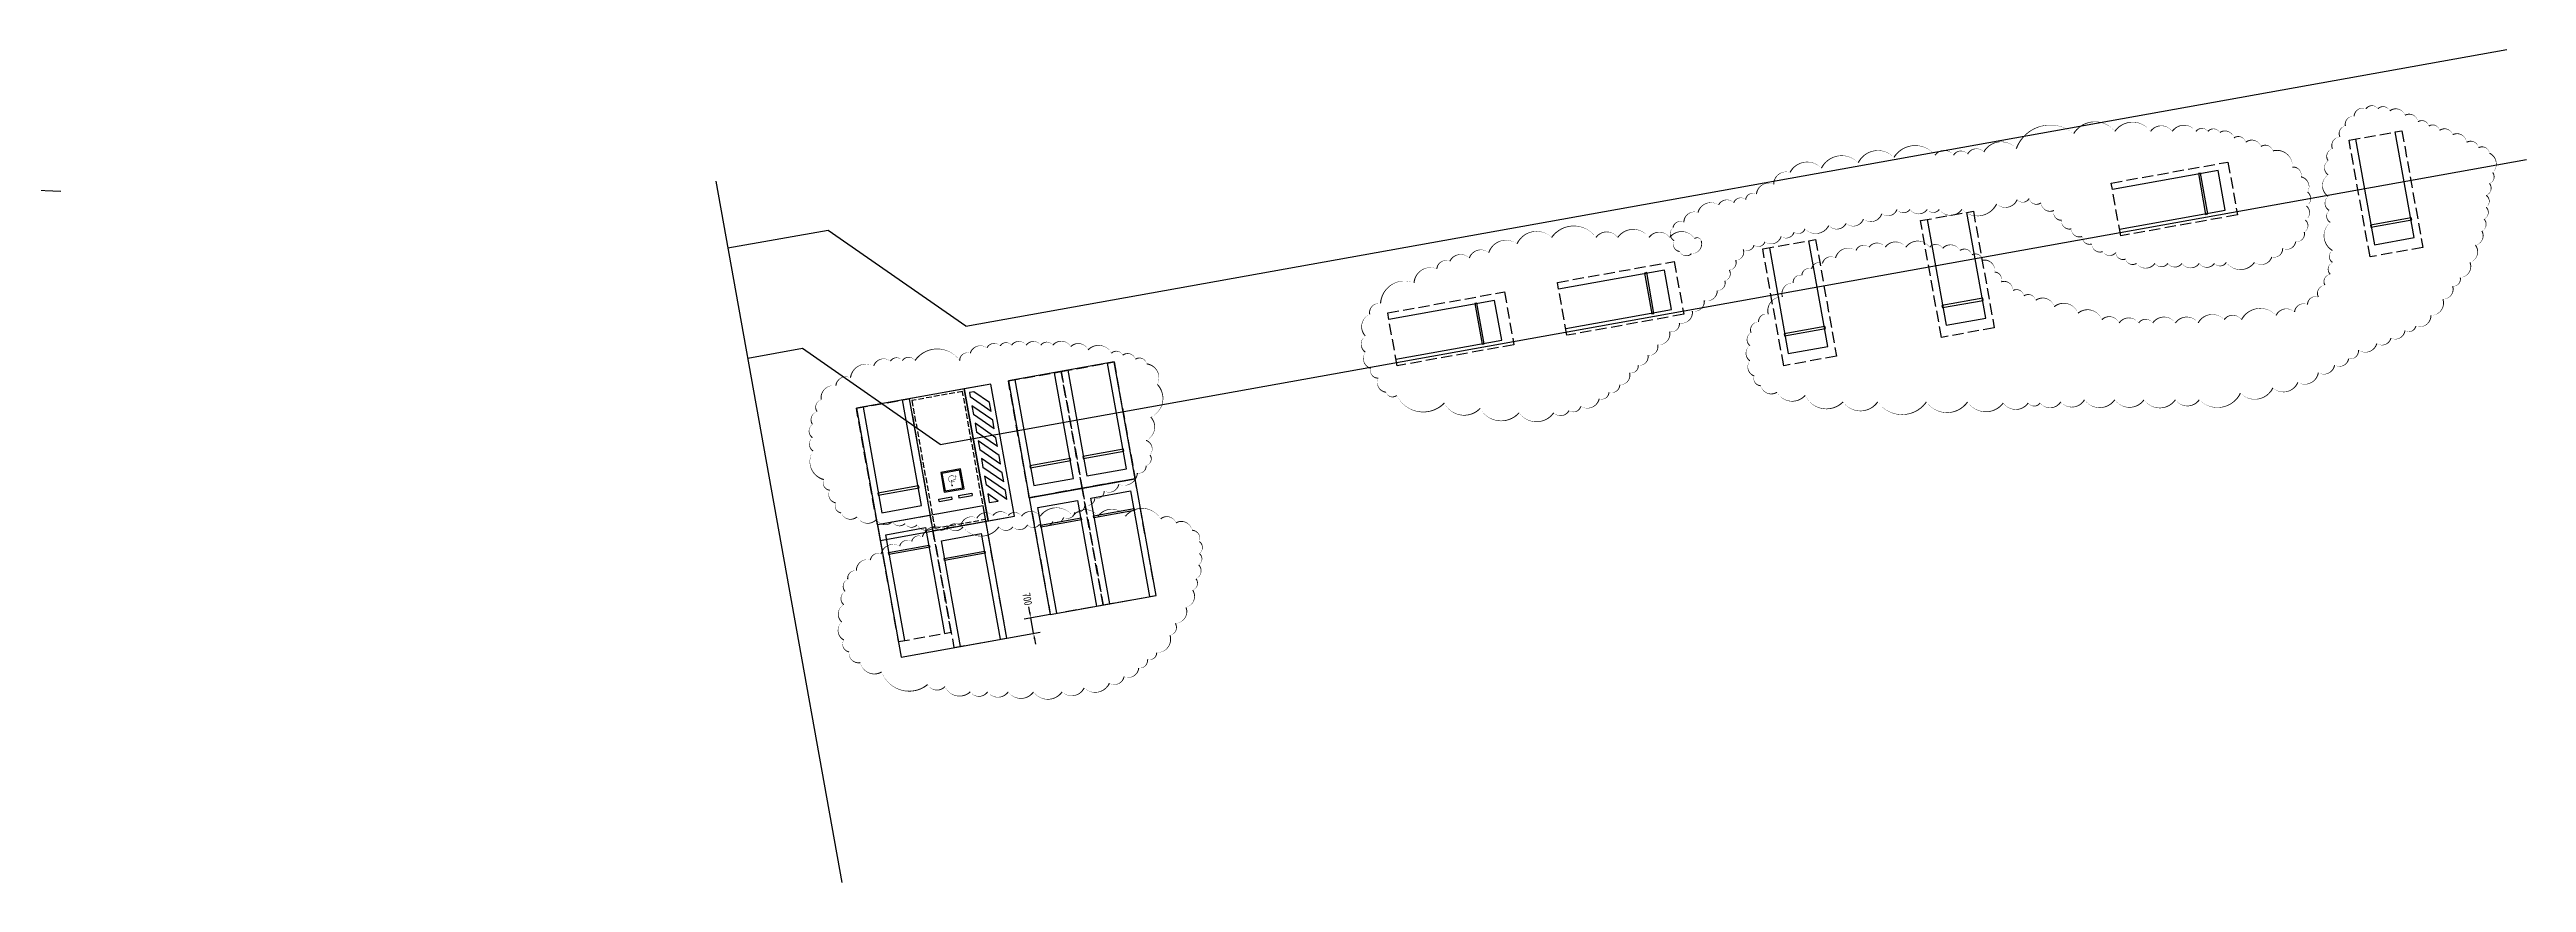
# Model space of a CAD drawing. Header units: millimetres. Extents: x -691095 to 2797013, y -349436 to 2050109.
# Drawn here: x 133018 to 243696, y 1013474 to 1050706 of the extents above; entities that cross this region are included whole.
import ezdxf

# ---------------------------------------------------------------- set-up
doc = ezdxf.new("R2010")
doc.units = ezdxf.units.MM
doc.header["$LTSCALE"] = 1000
doc.linetypes.add('__附着_A09-行车流线_SEN23M28_设计区$0$DASH', pattern=[0.35, 0.25, -0.1])
doc.linetypes.add('DASH', pattern=[0.35, 0.25, -0.1])
doc.layers.add('AE-EQPM-CARS', color=250, linetype='Continuous')
doc.layers.add('STD-PARK', color=103, linetype='__附着_A09-行车流线_SEN23M28_设计区$0$DASH')
doc.layers.add('E-LANE-CENTER', color=6, linetype='Continuous', plot=False)
doc.layers.add('注释', color=3, linetype='Continuous', plot=False)
doc.styles.add('TH-STYLE1', font='Stfangso_1.ttf', dxfattribs={"width": 0.65})
doc.dimstyles.new('E-DIMB100', dxfattribs={"dimscale": 100, "dimtxt": 3.5, "dimasz": 2.5, "dimexe": 3, "dimexo": 0, "dimgap": 1.25, "dimtad": 0, "dimdec": 4, "dimdsep": 46, "dimtxsty": 'TH-STYLE1', "dimcen": 1.25, "dimadec": 0, "dimazin": 0, "dimtfac": 1, "dimtdec": 4, "dimtmove": 0, "dimatfit": 3, "dimfxl": 1, "dimtolj": 1, "dimtzin": 0, "dimarcsym": 0})

# ---------------------------------------------------------------- blocks, each defined once
blk = doc.blocks.new('A$C6356253C')
at = {"layer": 'STD-PARK', "linetype": '__附着_A09-行车流线_SEN23M28_设计区$0$DASH', "ltscale": 2}
for p, q in [((1200, 5300), (-1200, 5300)), ((-1200, 5300), (-1200, 0)), ((1200, 0), (1200, 5300)), ((-1200, 0), (1200, 0))]:
    blk.add_line(p, q, dxfattribs=at)
at = {"layer": 'STD-PARK', "color": 8, "linetype": 'ByBlock', "ltscale": 2}
for p, q in [((-900, 500), (-900, 5300)), ((900, 5300), (900, 500)), ((-925, 1300), (-925, 1392)), ((-925, 1392), (925, 1392)), ((925, 1300), (-925, 1300)), ((925, 1392), (925, 1300)), ((900, 500), (-900, 500))]:
    blk.add_line(p, q, dxfattribs=at)
blk = doc.blocks.new('无障碍车位')
at = {"layer": 'AE-EQPM-CARS'}
for p, q in [((500, 4750), (1100, 4750)), ((500, 4750), (500, 4650)), ((500, 4650), (1100, 4650)), ((1100, 4750), (1100, 4650)), ((1400, 4750), (2000, 4750)), ((1400, 4650), (1400, 4750)), ((1400, 4650), (2000, 4650)), ((2000, 4650), (2000, 4750)), ((3500, 5200), (2700, 4400)), ((3100, 5200), (2700, 4800)), ((3500, 4800), (2700, 4000)), ((3500, 4400), (2700, 3600)), ((3500, 4000), (2700, 3200)), ((3500, 3600), (2700, 2800)), ((3500, 3200), (2700, 2400)), ((3500, 2800), (2700, 2000)), ((3500, 2400), (2700, 1600)), ((3500, 2000), (2700, 1200)), ((3500, 1600), (2700, 800)), ((3500, 1200), (2700, 400)), ((3500, 800), (2900, 200))]:
    blk.add_line(p, q, dxfattribs=at)
for points in [[(0, 6000), (2500, 6000), (2500, 0), (0, 0)], [(2500, 6000), (3700, 6000), (3700, 0), (2500, 0)], [(800, 4390), (1700, 4390), (1700, 3490), (800, 3490)], [(850, 4340), (1650, 4340), (1650, 3540), (850, 3540)]]:
    blk.add_lwpolyline(points, close=True, dxfattribs=at)
at = {"layer": 'AE-EQPM-CARS', "color": 251, "linetype": 'DASH'}
blk.add_lwpolyline([(100, 5900), (2400, 5900), (2400, 100), (100, 100)], close=True, dxfattribs=at)
at = {"layer": 'AE-EQPM-CARS'}
for points in [[(2500, 6000), (3700, 6000), (3700, 0), (2500, 0)], [(2700, 4800), (2700, 5200), (3100, 5200)], [(3500, 5200), (3500, 4800)], [(2700, 4000), (2700, 4400)], [(2700, 3200), (2700, 3600)], [(3500, 4400), (3500, 4000)], [(3500, 3600), (3500, 3200)], [(2700, 2400), (2700, 2800)], [(3500, 2800), (3500, 2400)], [(2700, 1600), (2700, 2000)], [(2700, 800), (2700, 1200)], [(3500, 2000), (3500, 1600)], [(3500, 1200), (3500, 800)], [(2900, 200), (2700, 200), (2700, 400)]]:
    blk.add_lwpolyline(points, dxfattribs=at)
at = {"layer": 'AE-EQPM-CARS', "const_width": 19.2}
blk.add_lwpolyline([(1163, 3996, 1.2849847), (1371, 3791, 1.467757)], format="xyb", dxfattribs=at)
for points in [[(1174, 4156), (1204, 3923), (1371, 3923), (1415, 3763), (1477, 3777)], [(1192, 4001), (1337, 4001)]]:
    blk.add_lwpolyline(points, dxfattribs=at)
at = {"layer": 'AE-EQPM-CARS', "const_width": 38.4}
blk.add_lwpolyline([(1184, 4151, 1), (1221, 4151, 1)], format="xyb", close=True, dxfattribs=at)
blk = doc.blocks.new('*D34')
at = {"layer": '注释', "color": 0, "lineweight": -2, "transparency": 16777216}
for p, q in [((177735, 1025457), (176567, 1025248)), ((176818, 1025547), (176774, 1025793)), ((176986, 1024612), (176862, 1025301)), ((175793, 1024397), (177281, 1024665)), ((177030, 1024366), (177074, 1024120))]:
    blk.add_line(p, q, dxfattribs=at)
at = {"layer": '注释', "color": 0, "transparency": 16777216}
for points in [[(176859, 1025554), (176777, 1025539), (176862, 1025301)], [(177071, 1024373), (176989, 1024358), (176986, 1024612)]]:
    blk.add_solid(points, dxfattribs=at)
at = {"layer": '注释', "color": 0, "transparency": 16777216, "insert": (176711, 1026142), "char_height": 350, "attachment_point": 5, "rotation": 280.1788, "style": 'TH-STYLE1'}
blk.add_mtext('\\A1;700', dxfattribs=at)

msp = doc.modelspace()

# ---------------------------------------------------------------- linework, layer by layer
at = {"layer": 'E-LANE-CENTER'}
for p, q in [((173963.5303, 1038344.27552, 0), (242812.31993, 1050705.82958, 0)), ((78592.22277, 1046639.2533, 0), (133526.61355, 1044375.31249, 0)), ((162791.73662, 1044824.41304, 0), (168420.6265, 1013473.80345)), ((172808.66166, 1033056.96994, 0), (243695.92271, 1045784.52425, 0)), ((167811.12302, 1042623.68703, 0), (163331.28527, 1041819.34818, 0)), ((173963.5303, 1038344.27552, 0), (167811.12302, 1042623.68703, 0)), ((166656.25438, 1037336.38144, 0), (164214.88805, 1036898.04285, 0)), ((172808.66166, 1033056.96994, 0), (166656.25438, 1037336.38144, 0))]:
    msp.add_line(p, q, dxfattribs=at)
at = {"layer": '注释', "elevation": -0.00104}
for points in [[(242041.38025, 1046074.87914, 0, 50, 0.52056705), (241557.57836, 1046316.63331, 0, 50, 0.52056705), (241557.57836, 1046316.63331, 0, 50, 0.52056705), (241025.40002, 1046558.39225, 0, 50, 0.52056705), (241025.40002, 1046558.39225, 0, 50, 0.52056705), (240396.45943, 1046896.84522, 0, 50, 0.52056705), (240396.45943, 1046896.84522, 0, 50, 0.52056705), (239815.8953, 1047090.25238, 0, 50, 0.52056705), (239815.8953, 1047090.25238, 0, 50, 0.52056705), (239332.09342, 1047283.65476, 0, 50, 0.52056705), (239332.09342, 1047283.65476, 0, 50, 0.52056705), (238848.29153, 1047477.05714, 0, 50, 0.52056705), (238848.29153, 1047477.05714, 0, 50, 0.52056705), (238267.73673, 1047767.1631, 0, 50, 0.52056705), (238267.73673, 1047767.1631, 0, 50, 0.52056705), (237590.41036, 1047960.56548, 0, 50, 0.52056705), (237590.41036, 1047960.56548, 0, 50, 0.52056705), (237058.23201, 1048057.26906, 0, 50, 0.52056705), (237058.23201, 1048057.26906, 0, 50, 0.52056705), (236526.05367, 1048057.26906, 0, 50, 0.52056705), (236526.05367, 1048057.26906, 0, 50, 0.52056705), (235993.87532, 1047718.81131, 0, 50, 0.52056705), (235993.87532, 1047718.81131, 0, 50, 0.52056705), (235606.83568, 1047283.65476, 0, 50, 0.52056705), (235606.83568, 1047283.65476, 0, 50, 0.52056705), (235364.93473, 1046800.14642, 0, 50, 0.52056705), (235364.93473, 1046800.14642, 0, 50, 0.52056705), (235026.27155, 1046268.28629, 0, 50, 0.52056705), (235026.27155, 1046268.28629, 0, 50, 0.52056705), (234832.74707, 1045736.42616, 0, 50, 0.52056705), (234832.74707, 1045736.42616, 0, 50, 0.52056705), (234832.74707, 1045107.86246, 0, 50, 0.52056705), (234832.74707, 1045107.86246, 0, 50, 0.52056705), (234832.74707, 1044140.84578, 0, 50, 0.52056705), (234832.74707, 1044140.84578, 0, 50, 0.52056705), (234881.13285, 1043512.28208, 0, 50, 0.52056705), (234881.13285, 1043512.28208, 0, 50, 0.52056705), (234929.50931, 1042980.42195, 0, 50, 0.52056705), (234929.50931, 1042980.42195, 0, 50, 0.52056705), (235026.27155, 1041723.29931, 0, 50, 0.52056705), (235026.27155, 1041723.29931, 0, 50, 0.52056705), (235026.27155, 1041191.43918, 0, 50, 0.52056705), (235026.27155, 1041191.43918, 0, 50, 0.52056705), (234929.50931, 1040659.57906, 0, 50, 0.52056705), (234929.50931, 1040659.57906, 0, 50, 0.52056705), (234687.60837, 1040176.07072, 0, 50, 0.52056705), (234687.60837, 1040176.07072, 0, 50, 0.52056705), (234397.33096, 1039644.21059, 0, 50, 0.52056705), (234397.33096, 1039644.21059, 0, 50, 0.52056705), (233913.52908, 1039305.75284, 0, 50, 0.52056705), (233913.52908, 1039305.75284, 0, 50, 0.52056705), (233332.96495, 1038967.29987, 0, 50, 0.52056705), (233332.96495, 1038967.29987, 0, 50, 0.52056705), (232510.5092, 1038822.2445, 0, 50, 0.52056705), (232510.5092, 1038822.2445, 0, 50, 0.52056705), (230962.35062, 1038628.84212, 0, 50, 0.52056705), (230962.35062, 1038628.84212, 0, 50, 0.52056705), (230188.26202, 1038628.84212, 0, 50, 0.52056705), (230188.26202, 1038628.84212, 0, 50, 0.52056705), (229027.14308, 1038483.78676, 0, 50, 0.52056705), (229027.14308, 1038483.78676, 0, 50, 0.52056705), (228011.16285, 1038483.78676, 0, 50, 0.52056705), (228011.16285, 1038483.78676, 0, 50, 0.52056705), (226995.18262, 1038483.78676, 0, 50, 0.52056705), (226995.18262, 1038483.78676, 0, 50, 0.52056705), (226366.24203, 1038483.78676, 0, 50, 0.52056705), (226366.24203, 1038483.78676, 0, 50, 0.52056705), (225495.4005, 1038483.78676, 0, 50, 0.52056705), (225495.4005, 1038483.78676, 0, 50, 0.52056705), (224721.32121, 1038628.84212, 0, 50, 0.52056705), (224721.32121, 1038628.84212, 0, 50, 0.52056705), (223656.9552, 1038918.94808, 0, 50, 0.52056705), (223656.9552, 1038918.94808, 0, 50, 0.52056705), (222592.59851, 1039209.05404, 0, 50, 0.52056705), (222592.59851, 1039209.05404, 0, 50, 0.52056705), (221770.13344, 1039499.16, 0, 50, 0.52056705), (221770.13344, 1039499.16, 0, 50, 0.52056705), (221237.95509, 1039692.56238, 0, 50, 0.52056705), (221237.95509, 1039692.56238, 0, 50, 0.52056705), (220754.15321, 1039934.31655, 0, 50, 0.52056705), (220754.15321, 1039934.31655, 0, 50, 0.52056705), (220221.97486, 1040321.12131, 0, 50, 0.52056705), (220221.97486, 1040321.12131, 0, 50, 0.52056705), (219931.69746, 1040756.28263, 0, 50, 0.52056705), (219931.69746, 1040756.28263, 0, 50, 0.52056705), (219399.51911, 1041288.14276, 0, 50, 0.52056705), (219399.51911, 1041288.14276, 0, 50, 0.52056705), (218915.71723, 1041529.89693, 0, 50, 0.52056705), (218915.71723, 1041529.89693, 0, 50, 0.52056705), (218383.52956, 1041723.29931, 0, 50, 0.52056705), (218383.52956, 1041723.29931, 0, 50, 0.52056705), (217609.45027, 1041820.00289, 0, 50, 0.52056705), (217609.45027, 1041820.00289, 0, 50, 0.52056705), (217028.89547, 1041868.35468, 0, 50, 0.52056705), (217028.89547, 1041868.35468, 0, 50, 0.52056705), (215964.52945, 1041868.35468, 0, 50, 0.52056705), (215964.52945, 1041868.35468, 0, 50, 0.52056705), (215045.31146, 1041868.35468, 0, 50, 0.52056705), (215045.31146, 1041868.35468, 0, 50, 0.52056705), (214319.60863, 1041868.35468, 0, 50, 0.52056705), (214319.60863, 1041868.35468, 0, 50, 0.52056705), (213739.04451, 1041723.29931, 0, 50, 0.52056705), (213739.04451, 1041723.29931, 0, 50, 0.52056705), (212819.82652, 1041384.84157, 0, 50, 0.52056705), (212819.82652, 1041384.84157, 0, 50, 0.52056705), (212239.27171, 1041143.0874, 0, 50, 0.52056705), (212239.27171, 1041143.0874, 0, 50, 0.52056705), (211755.46982, 1040901.33323, 0, 50, 0.52056705), (211755.46982, 1040901.33323, 0, 50, 0.52056705), (211320.0444, 1040611.22727, 0, 50, 0.52056705), (211320.0444, 1040611.22727, 0, 50, 0.52056705), (210933.00476, 1040272.77429, 0, 50, 0.52056705), (210933.00476, 1040272.77429, 0, 50, 0.52056705), (210449.20287, 1039644.21059, 0, 50, 0.52056705), (210449.20287, 1039644.21059, 0, 50, 0.52056705), (209820.26228, 1038870.59629, 0, 50, 0.52056705), (209820.26228, 1038870.59629, 0, 50, 0.52056705), (209384.84618, 1038532.13855, 0, 50, 0.52056705), (209384.84618, 1038532.13855, 0, 50, 0.52056705), (209046.18299, 1038048.63021, 0, 50, 0.52056705), (209046.18299, 1038048.63021, 0, 50, 0.52056705), (208997.80653, 1037468.41829, 0, 50, 0.52056705), (208997.80653, 1037468.41829, 0, 50, 0.52056705), (208997.80653, 1036791.50757, 0, 50, 0.52056705), (208997.80653, 1036791.50757, 0, 50, 0.52056705), (209191.3217, 1036114.59685, 0, 50, 0.52056705), (209191.3217, 1036114.59685, 0, 50, 0.52056705), (209481.60842, 1035679.43553, 0, 50, 0.52056705), (209481.60842, 1035679.43553, 0, 50, 0.52056705), (210207.30193, 1035389.32957, 0, 50, 0.52056705), (210207.30193, 1035389.32957, 0, 50, 0.52056705), (211465.1831, 1035244.27898, 0, 50, 0.52056705), (211465.1831, 1035244.27898, 0, 50, 0.52056705), (213158.4897, 1034954.17302, 0, 50, 0.52056705), (213158.4897, 1034954.17302, 0, 50, 0.52056705), (214706.64828, 1034954.17302, 0, 50, 0.52056705), (214706.64828, 1034954.17302, 0, 50, 0.52056705), (216883.75676, 1034954.17302, 0, 50, 0.52056705), (216883.75676, 1034954.17302, 0, 50, 0.52056705), (218722.19274, 1034954.17302, 0, 50, 0.52056705), (218722.19274, 1034954.17302, 0, 50, 0.52056705), (220318.7371, 1034905.82123, 0, 50, 0.52056705), (220318.7371, 1034905.82123, 0, 50, 0.52056705), (221431.47958, 1034905.82123, 0, 50, 0.52056705), (221431.47958, 1034905.82123, 0, 50, 0.52056705), (221963.65792, 1034905.82123, 0, 50, 0.52056705), (221963.65792, 1034905.82123, 0, 50, 0.52056705), (222882.87591, 1034954.17302, 0, 50, 0.52056705), (222882.87591, 1034954.17302, 0, 50, 0.52056705), (223947.24192, 1035050.87659, 0, 50, 0.52056705), (223947.24192, 1035050.87659, 0, 50, 0.52056705), (225301.88534, 1035050.87659, 0, 50, 0.52056705), (225301.88534, 1035050.87659, 0, 50, 0.52056705), (226608.14297, 1035050.87659, 0, 50, 0.52056705), (226608.14297, 1035050.87659, 0, 50, 0.52056705), (228011.16285, 1035050.87659, 0, 50, 0.52056705), (228011.16285, 1035050.87659, 0, 50, 0.52056705), (229075.52886, 1035050.87659, 0, 50, 0.52056705), (229075.52886, 1035050.87659, 0, 50, 0.52056705), (230913.96484, 1035340.98255, 0, 50, 0.52056705), (230913.96484, 1035340.98255, 0, 50, 0.52056705), (232365.3705, 1035582.73672, 0, 50, 0.52056705), (232365.3705, 1035582.73672, 0, 50, 0.52056705), (233478.11297, 1035824.49089, 0, 50, 0.52056705), (233478.11297, 1035824.49089, 0, 50, 0.52056705), (234397.33096, 1036259.64744, 0, 50, 0.52056705), (234397.33096, 1036259.64744, 0, 50, 0.52056705), (235123.03379, 1036598.10519, 0, 50, 0.52056705), (235123.03379, 1036598.10519, 0, 50, 0.52056705), (235751.97438, 1036888.21115, 0, 50, 0.52056705), (235751.97438, 1036888.21115, 0, 50, 0.52056705), (236187.39048, 1037275.01591, 0, 50, 0.52056705), (236187.39048, 1037275.01591, 0, 50, 0.52056705), (237009.85555, 1037565.12187, 0, 50, 0.52056705), (237009.85555, 1037565.12187, 0, 50, 0.52056705), (237638.79614, 1037806.87604, 0, 50, 0.52056705), (237638.79614, 1037806.87604, 0, 50, 0.52056705), (238267.73673, 1038145.33378, 0, 50, 0.52056705), (238267.73673, 1038145.33378, 0, 50, 0.52056705), (238751.53861, 1038338.73617, 0, 50, 0.52056705), (238751.53861, 1038338.73617, 0, 50, 0.52056705), (239428.85566, 1038822.2445, 0, 50, 0.52056705), (239428.85566, 1038822.2445, 0, 50, 0.52056705), (239961.03401, 1039547.50701, 0, 50, 0.52056705), (239961.03401, 1039547.50701, 0, 50, 0.52056705), (240396.45943, 1040127.71893, 0, 50, 0.52056705), (240396.45943, 1040127.71893, 0, 50, 0.52056705), (240735.1133, 1040514.52846, 0, 50, 0.52056705), (240735.1133, 1040514.52846, 0, 50, 0.52056705), (241170.53872, 1041191.43918, 0, 50, 0.52056705), (241170.53872, 1041191.43918, 0, 50, 0.52056705), (241412.43966, 1041965.05348, 0, 50, 0.52056705), (241412.43966, 1041965.05348, 0, 50, 0.52056705), (241702.71707, 1042593.61719, 0, 50, 0.52056705), (241702.71707, 1042593.61719, 0, 50, 0.52056705), (241799.47931, 1043125.47731, 0, 50, 0.52056705), (241799.47931, 1043125.47731, 0, 50, 0.52056705), (241896.24155, 1043657.33744, 0, 50, 0.52056705), (241896.24155, 1043657.33744, 0, 50, 0.52056705), (241896.24155, 1044189.19757, 0, 50, 0.52056705), (241896.24155, 1044189.19757, 0, 50, 0.52056705), (242041.38025, 1044721.0577, 0, 50, 0.52056705), (242041.38025, 1044721.0577, 0, 50, 0.52056705), (242186.51895, 1045204.56604, 0, 50, 0.52056705), (242186.51895, 1045204.56604, 0, 50, 0.52056705)], [(183352.25271, 1029546.24524, 0, 50, 0.52056705), (182668.03007, 1029724.63103, 0, 50, 0.52056705), (182668.03007, 1029724.63103, 0, 50, 0.52056705), (181091.33581, 1029843.55648, 0, 50, 0.52056705), (181091.33581, 1029843.55648, 0, 50, 0.52056705), (179871.63579, 1029843.55648, 0, 50, 0.52056705), (179871.63579, 1029843.55648, 0, 50, 0.52056705), (178741.17733, 1029843.55648, 0, 50, 0.52056705), (178741.17733, 1029843.55648, 0, 50, 0.52056705), (177283.49047, 1029843.55648, 0, 50, 0.52056705), (177283.49047, 1029843.55648, 0, 50, 0.52056705), (176450.52256, 1029843.55648, 0, 50, 0.52056705), (176450.52256, 1029843.55648, 0, 50, 0.52056705), (175855.54148, 1029873.28427, 0, 50, 0.52056705), (175855.54148, 1029873.28427, 0, 50, 0.52056705), (175171.31884, 1029873.28427, 0, 50, 0.52056705), (175171.31884, 1029873.28427, 0, 50, 0.52056705), (174457.349, 1029754.36359, 0, 50, 0.52056705), (174457.349, 1029754.36359, 0, 50, 0.52056705), (173743.36985, 1029427.31978, 0, 50, 0.52056705), (173743.36985, 1029427.31978, 0, 50, 0.52056705), (173118.6509, 1029248.93399, 0, 50, 0.52056705), (173118.6509, 1029248.93399, 0, 50, 0.52056705), (172017.93964, 1028921.89496, 0, 50, 0.52056705), (172017.93964, 1028921.89496, 0, 50, 0.52056705), (171541.95664, 1028713.7766, 0, 50, 0.52056705), (171541.95664, 1028713.7766, 0, 50, 0.52056705), (171006.47926, 1028505.66303, 0, 50, 0.52056705), (171006.47926, 1028505.66303, 0, 50, 0.52056705), (170173.51135, 1028148.89144, 0, 50, 0.52056705), (170173.51135, 1028148.89144, 0, 50, 0.52056705), (169697.52835, 1027881.31275, 0, 50, 0.52056705), (169697.52835, 1027881.31275, 0, 50, 0.52056705), (169072.80941, 1027405.62048, 0, 50, 0.52056705), (169072.80941, 1027405.62048, 0, 50, 0.52056705), (168686.06798, 1027019.11633, 0, 50, 0.52056705), (168686.06798, 1027019.11633, 0, 50, 0.52056705), (168567.07922, 1026483.95895, 0, 50, 0.52056705), (168567.07922, 1026483.95895, 0, 50, 0.52056705), (168507.57552, 1025889.34122, 0, 50, 0.52056705), (168507.57552, 1025889.34122, 0, 50, 0.52056705), (168418.33395, 1025116.33771, 0, 50, 0.52056705), (168418.33395, 1025116.33771, 0, 50, 0.52056705), (168507.57552, 1024313.60163, 0, 50, 0.52056705), (168507.57552, 1024313.60163, 0, 50, 0.52056705), (168745.57168, 1023778.44425, 0, 50, 0.52056705), (168745.57168, 1023778.44425, 0, 50, 0.52056705), (169251.30186, 1023302.75198, 0, 50, 0.52056705), (169251.30186, 1023302.75198, 0, 50, 0.52056705), (170203.25854, 1022886.52005, 0, 50, 0.52056705), (170203.25854, 1022886.52005, 0, 50, 0.52056705), (172255.93579, 1022321.63011, 0, 50, 0.52056705), (172255.93579, 1022321.63011, 0, 50, 0.52056705), (173029.40001, 1022232.43721, 0, 50, 0.52056705), (173029.40001, 1022232.43721, 0, 50, 0.52056705), (174159.85846, 1021994.59108, 0, 50, 0.52056705), (174159.85846, 1021994.59108, 0, 50, 0.52056705), (174933.332, 1021994.59108, 0, 50, 0.52056705), (174933.332, 1021994.59108, 0, 50, 0.52056705), (175855.54148, 1021994.59108, 0, 50, 0.52056705), (175855.54148, 1021994.59108, 0, 50, 0.52056705), (176985.99993, 1021994.59108, 0, 50, 0.52056705), (176985.99993, 1021994.59108, 0, 50, 0.52056705), (178265.19434, 1021994.59108, 0, 50, 0.52056705), (178265.19434, 1021994.59108, 0, 50, 0.52056705), (179246.90752, 1022172.97687, 0, 50, 0.52056705), (179246.90752, 1022172.97687, 0, 50, 0.52056705), (180377.36597, 1022381.09045, 0, 50, 0.52056705), (180377.36597, 1022381.09045, 0, 50, 0.52056705), (181031.84143, 1022678.4017, 0, 50, 0.52056705), (181031.84143, 1022678.4017, 0, 50, 0.52056705), (181686.31688, 1023064.90107, 0, 50, 0.52056705), (181686.31688, 1023064.90107, 0, 50, 0.52056705), (182073.04899, 1023451.40522, 0, 50, 0.52056705), (182073.04899, 1023451.40522, 0, 50, 0.52056705), (182489.53761, 1023748.71647, 0, 50, 0.52056705), (182489.53761, 1023748.71647, 0, 50, 0.52056705), (183084.50937, 1024521.71998, 0, 50, 0.52056705), (183084.50937, 1024521.71998, 0, 50, 0.52056705), (183322.50552, 1025056.87737, 0, 50, 0.52056705), (183322.50552, 1025056.87737, 0, 50, 0.52056705), (183798.48852, 1025770.41577, 0, 50, 0.52056705), (183798.48852, 1025770.41577, 0, 50, 0.52056705), (184095.96974, 1026543.41929, 0, 50, 0.52056705), (184095.96974, 1026543.41929, 0, 50, 0.52056705), (184244.71501, 1027048.84889, 0, 50, 0.52056705), (184244.71501, 1027048.84889, 0, 50, 0.52056705), (184363.71309, 1027673.1944, 0, 50, 0.52056705), (184363.71309, 1027673.1944, 0, 50, 0.52056705), (184393.46028, 1028178.62399, 0, 50, 0.52056705), (184393.46028, 1028178.62399, 0, 50, 0.52056705), (184393.46028, 1028713.7766, 0, 50, 0.52056705), (184393.46028, 1028713.7766, 0, 50, 0.52056705), (184066.22255, 1029219.2062, 0, 50, 0.52056705), (184066.22255, 1029219.2062, 0, 50, 0.52056705)]]:
    msp.add_lwpolyline(points, format="xyseb", close=True, dxfattribs=at)
for points in [[(206521.33433, 1042254.50572, 0, 50, 0.52056705), (205408.59186, 1042302.8575, 0, 50, 0.52056705), (205408.59186, 1042302.8575, 0, 50, 0.52056705), (204489.36455, 1042302.8575, 0, 50, 0.52056705), (204489.36455, 1042302.8575, 0, 50, 0.52056705), (203086.34467, 1042302.8575, 0, 50, 0.52056705), (203086.34467, 1042302.8575, 0, 50, 0.52056705), (202118.7409, 1042302.8575, 0, 50, 0.52056705), (202118.7409, 1042302.8575, 0, 50, 0.52056705), (200135.16622, 1042302.8575, 0, 50, 0.52056705), (200135.16622, 1042302.8575, 0, 50, 0.52056705), (198586.99832, 1042012.75155, 0, 50, 0.52056705), (198586.99832, 1042012.75155, 0, 50, 0.52056705), (197329.11715, 1041625.94201, 0, 50, 0.52056705), (197329.11715, 1041625.94201, 0, 50, 0.52056705), (196458.27562, 1041384.18784, 0, 50, 0.52056705), (196458.27562, 1041384.18784, 0, 50, 0.52056705), (195587.43409, 1041239.13725, 0, 50, 0.52056705), (195587.43409, 1041239.13725, 0, 50, 0.52056705), (195006.87928, 1040900.6795, 0, 50, 0.52056705), (195006.87928, 1040900.6795, 0, 50, 0.52056705), (193990.89905, 1040272.12057, 0, 50, 0.52056705), (193990.89905, 1040272.12057, 0, 50, 0.52056705), (192491.11693, 1039353.45091, 0, 50, 0.52056705), (192491.11693, 1039353.45091, 0, 50, 0.52056705), (192007.31505, 1038869.94257, 0, 50, 0.52056705), (192007.31505, 1038869.94257, 0, 50, 0.52056705), (191813.79057, 1037902.92589, 0, 50, 0.52056705), (191813.79057, 1037902.92589, 0, 50, 0.52056705), (191813.79057, 1037177.65861, 0, 50, 0.52056705), (191813.79057, 1037177.65861, 0, 50, 0.52056705), (192055.69151, 1036452.3961, 0, 50, 0.52056705), (192055.69151, 1036452.3961, 0, 50, 0.52056705), (192394.35469, 1036017.23955, 0, 50, 0.52056705), (192394.35469, 1036017.23955, 0, 50, 0.52056705), (192733.01788, 1035388.67584, 0, 50, 0.52056705), (192733.01788, 1035388.67584, 0, 50, 0.52056705), (193216.81976, 1035243.62525, 0, 50, 0.52056705), (193216.81976, 1035243.62525, 0, 50, 0.52056705), (195345.54247, 1034905.1675, 0, 50, 0.52056705), (195345.54247, 1034905.1675, 0, 50, 0.52056705), (196942.0775, 1034663.41333, 0, 50, 0.52056705), (196942.0775, 1034663.41333, 0, 50, 0.52056705), (198683.76056, 1034470.01095, 0, 50, 0.52056705), (198683.76056, 1034470.01095, 0, 50, 0.52056705), (200231.91914, 1034470.01095, 0, 50, 0.52056705), (200231.91914, 1034470.01095, 0, 50, 0.52056705), (200909.24551, 1034566.70976, 0, 50, 0.52056705), (200909.24551, 1034566.70976, 0, 50, 0.52056705), (201441.42386, 1034760.11691, 0, 50, 0.52056705), (201441.42386, 1034760.11691, 0, 50, 0.52056705), (202263.88892, 1035098.56989, 0, 50, 0.52056705), (202263.88892, 1035098.56989, 0, 50, 0.52056705), (202699.30503, 1035388.67584, 0, 50, 0.52056705), (202699.30503, 1035388.67584, 0, 50, 0.52056705), (203183.10692, 1035727.13359, 0, 50, 0.52056705), (203183.10692, 1035727.13359, 0, 50, 0.52056705), (203618.52302, 1036258.99372, 0, 50, 0.52056705), (203618.52302, 1036258.99372, 0, 50, 0.52056705), (204005.56267, 1036597.45146, 0, 50, 0.52056705), (204005.56267, 1036597.45146, 0, 50, 0.52056705), (204440.98809, 1037032.60801, 0, 50, 0.52056705), (204440.98809, 1037032.60801, 0, 50, 0.52056705), (204876.40419, 1037516.11635, 0, 50, 0.52056705), (204876.40419, 1037516.11635, 0, 50, 0.52056705), (205408.59186, 1038096.32827, 0, 50, 0.52056705), (205408.59186, 1038096.32827, 0, 50, 0.52056705), (205844.00797, 1038483.13303, 0, 50, 0.52056705), (205844.00797, 1038483.13303, 0, 50, 0.52056705), (206424.57209, 1039014.99316, 0, 50, 0.52056705), (206424.57209, 1039014.99316, 0, 50, 0.52056705), (206956.75044, 1039498.50627, 0, 50, 0.52056705), (206956.75044, 1039498.50627, 0, 50, 0.52056705), (207537.31456, 1039933.66282, 0, 50, 0.52056705), (207537.31456, 1039933.66282, 0, 50, 0.52056705), (207875.96843, 1040368.81937, 0, 50, 0.52056705), (207875.96843, 1040368.81937, 0, 50, 0.52056705), (208069.49291, 1040852.32771, 0, 50, 0.52056705), (208069.49291, 1040852.32771, 0, 50, 0.52056705), (208359.77031, 1041287.48904, 0, 50, 0.52056705), (208359.77031, 1041287.48904, 0, 50, 0.52056705), (208698.4335, 1041770.99738, 0, 50, 0.52056705), (208698.4335, 1041770.99738, 0, 50, 0.52056705), (209182.23538, 1041964.39976, 0, 50, 0.52056705), (209182.23538, 1041964.39976, 0, 50, 0.52056705), (209666.03727, 1042109.45512, 0, 50, 0.52056705), (209666.03727, 1042109.45512, 0, 50, 0.52056705), (210391.73078, 1042351.20929, 0, 50, 0.52056705), (210391.73078, 1042351.20929, 0, 50, 0.52056705), (210972.2949, 1042544.61167, 0, 50, 0.52056705), (210972.2949, 1042544.61167, 0, 50, 0.52056705), (211456.09679, 1042689.66227, 0, 50, 0.52056705), (211456.09679, 1042689.66227, 0, 50, 0.52056705), (212520.45348, 1042834.71763, 0, 50, 0.52056705), (212520.45348, 1042834.71763, 0, 50, 0.52056705), (213294.53277, 1042931.41644, 0, 50, 0.52056705), (213294.53277, 1042931.41644, 0, 50, 0.52056705), (214068.62138, 1043124.82359, 0, 50, 0.52056705), (214068.62138, 1043124.82359, 0, 50, 0.52056705), (214891.07713, 1043366.57776, 0, 50, 0.52056705), (214891.07713, 1043366.57776, 0, 50, 0.52056705), (215568.4035, 1043559.98014, 0, 50, 0.52056705), (215568.4035, 1043559.98014, 0, 50, 0.52056705), (216148.9583, 1043559.98014, 0, 50, 0.52056705), (216148.9583, 1043559.98014, 0, 50, 0.52056705), (216923.03759, 1043559.98014, 0, 50, 0.52056705), (216923.03759, 1043559.98014, 0, 50, 0.52056705), (217455.22526, 1043559.98014, 0, 50, 0.52056705), (217455.22526, 1043559.98014, 0, 50, 0.52056705), (218471.20549, 1043559.98014, 0, 50, 0.52056705), (218471.20549, 1043559.98014, 0, 50, 0.52056705), (220019.36407, 1043801.73431, 0, 50, 0.52056705), (220019.36407, 1043801.73431, 0, 50, 0.52056705), (220938.58206, 1043995.13669, 0, 50, 0.52056705), (220938.58206, 1043995.13669, 0, 50, 0.52056705), (221470.76972, 1044043.48848, 0, 50, 0.52056705), (221470.76972, 1044043.48848, 0, 50, 0.52056705), (222002.94807, 1043850.0861, 0, 50, 0.52056705), (222002.94807, 1043850.0861, 0, 50, 0.52056705), (222583.50288, 1043511.62835, 0, 50, 0.52056705), (222583.50288, 1043511.62835, 0, 50, 0.52056705), (222922.16606, 1043076.4718, 0, 50, 0.52056705), (222922.16606, 1043076.4718, 0, 50, 0.52056705), (223357.59148, 1042689.66227, 0, 50, 0.52056705), (223357.59148, 1042689.66227, 0, 50, 0.52056705), (223841.38405, 1042351.20929, 0, 50, 0.52056705), (223841.38405, 1042351.20929, 0, 50, 0.52056705), (224276.80948, 1042012.75155, 0, 50, 0.52056705), (224276.80948, 1042012.75155, 0, 50, 0.52056705), (224760.61136, 1041674.2938, 0, 50, 0.52056705), (224760.61136, 1041674.2938, 0, 50, 0.52056705), (225350.2618, 1041629.94548, 0, 50, 0.52056705), (225350.2618, 1041629.94548, 0, 50, 0.52056705), (225785.67791, 1041339.83952, 0, 50, 0.52056705), (225785.67791, 1041339.83952, 0, 50, 0.52056705), (226269.47979, 1041146.43714, 0, 50, 0.52056705), (226269.47979, 1041146.43714, 0, 50, 0.52056705), (227091.94486, 1041146.43714, 0, 50, 0.52056705), (227091.94486, 1041146.43714, 0, 50, 0.52056705), (227672.49967, 1041146.43714, 0, 50, 0.52056705), (227672.49967, 1041146.43714, 0, 50, 0.52056705), (228301.44025, 1041146.43714, 0, 50, 0.52056705), (228301.44025, 1041146.43714, 0, 50, 0.52056705), (229075.52886, 1041146.43714, 0, 50, 0.52056705), (229075.52886, 1041146.43714, 0, 50, 0.52056705), (229752.84591, 1041146.43714, 0, 50, 0.52056705), (229752.84591, 1041146.43714, 0, 50, 0.52056705), (230285.02426, 1041194.78416, 0, 50, 0.52056705), (230285.02426, 1041194.78416, 0, 50, 0.52056705), (231542.90543, 1041194.78416, 0, 50, 0.52056705), (231542.90543, 1041194.78416, 0, 50, 0.52056705), (232316.98472, 1041436.5431, 0, 50, 0.52056705), (232316.98472, 1041436.5431, 0, 50, 0.52056705), (232800.78661, 1041823.34786, 0, 50, 0.52056705), (232800.78661, 1041823.34786, 0, 50, 0.52056705), (233381.35073, 1042113.45382, 0, 50, 0.52056705), (233381.35073, 1042113.45382, 0, 50, 0.52056705), (233768.39038, 1042548.61037, 0, 50, 0.52056705), (233768.39038, 1042548.61037, 0, 50, 0.52056705), (233816.76684, 1043080.4705, 0, 50, 0.52056705), (233816.76684, 1043080.4705, 0, 50, 0.52056705), (233865.15262, 1043709.0342, 0, 50, 0.52056705), (233865.15262, 1043709.0342, 0, 50, 0.52056705), (233913.52908, 1044337.59313, 0, 50, 0.52056705), (233913.52908, 1044337.59313, 0, 50, 0.52056705), (233623.25167, 1045014.50863, 0, 50, 0.52056705), (233623.25167, 1045014.50863, 0, 50, 0.52056705), (233236.21203, 1045449.66518, 0, 50, 0.52056705), (233236.21203, 1045449.66518, 0, 50, 0.52056705), (232365.3705, 1046174.92769, 0, 50, 0.52056705), (232365.3705, 1046174.92769, 0, 50, 0.52056705), (231833.19215, 1046368.33484, 0, 50, 0.52056705), (231833.19215, 1046368.33484, 0, 50, 0.52056705), (231155.86579, 1046561.73722, 0, 50, 0.52056705), (231155.86579, 1046561.73722, 0, 50, 0.52056705), (230623.68744, 1046755.1396, 0, 50, 0.52056705), (230623.68744, 1046755.1396, 0, 50, 0.52056705), (229994.74685, 1046996.89377, 0, 50, 0.52056705), (229994.74685, 1046996.89377, 0, 50, 0.52056705), (229462.56851, 1047045.24556, 0, 50, 0.52056705), (229462.56851, 1047045.24556, 0, 50, 0.52056705), (228930.38084, 1047045.24556, 0, 50, 0.52056705), (228930.38084, 1047045.24556, 0, 50, 0.52056705), (227866.02415, 1047045.24556, 0, 50, 0.52056705), (227866.02415, 1047045.24556, 0, 50, 0.52056705), (226898.42038, 1047045.24556, 0, 50, 0.52056705), (226898.42038, 1047045.24556, 0, 50, 0.52056705), (225301.88534, 1047045.24556, 0, 50, 0.52056705), (225301.88534, 1047045.24556, 0, 50, 0.52056705), (223463.44004, 1046948.54199, 0, 50, 0.52056705), (223463.44004, 1046948.54199, 0, 50, 0.52056705), (220899.30123, 1046271.63126, 0, 50, 0.52056705), (220899.30123, 1046271.63126, 0, 50, 0.52056705), (219447.89557, 1046126.58067, 0, 50, 0.52056705), (219447.89557, 1046126.58067, 0, 50, 0.52056705), (218722.19274, 1046029.87709, 0, 50, 0.52056705), (218722.19274, 1046029.87709, 0, 50, 0.52056705), (218093.25216, 1045981.52531, 0, 50, 0.52056705), (218093.25216, 1045981.52531, 0, 50, 0.52056705), (217270.79641, 1045981.52531, 0, 50, 0.52056705), (217270.79641, 1045981.52531, 0, 50, 0.52056705), (215432.35111, 1045884.8265, 0, 50, 0.52056705), (215432.35111, 1045884.8265, 0, 50, 0.52056705), (213835.80675, 1045643.06756, 0, 50, 0.52056705), (213835.80675, 1045643.06756, 0, 50, 0.52056705), (212190.88593, 1045401.31339, 0, 50, 0.52056705), (212190.88593, 1045401.31339, 0, 50, 0.52056705), (210787.86605, 1045207.91101, 0, 50, 0.52056705), (210787.86605, 1045207.91101, 0, 50, 0.52056705), (210062.16323, 1044676.05088, 0, 50, 0.52056705), (210062.16323, 1044676.05088, 0, 50, 0.52056705), (209288.08394, 1044240.89433, 0, 50, 0.52056705), (209288.08394, 1044240.89433, 0, 50, 0.52056705), (208804.28205, 1043999.14016, 0, 50, 0.52056705), (208804.28205, 1043999.14016, 0, 50, 0.52056705), (208272.10371, 1043854.0848, 0, 50, 0.52056705), (208272.10371, 1043854.0848, 0, 50, 0.52056705), (207594.78666, 1043757.38599, 0, 50, 0.52056705), (207594.78666, 1043757.38599, 0, 50, 0.52056705), (206675.55935, 1043418.92824, 0, 50, 0.52056705), (206675.55935, 1043418.92824, 0, 50, 0.52056705), (206046.61876, 1042983.77169, 0, 50, 0.52056705), (206046.61876, 1042983.77169, 0, 50, 0.52056705), (205562.81687, 1042742.01752, 0, 50, 0.52056705), (205562.81687, 1042742.01752, 0, 50, 0.52056705), (205611.20266, 1042161.80561, 0, 50, 0.52056705), (205611.20266, 1042161.80561, 0, 50, 0.52056705), (205853.1036, 1041678.29727, 0, 50, 0.52056705), (205853.1036, 1041678.29727, 0, 50, 0.52056705), (206385.28194, 1041581.59369, 0, 50, 0.52056705), (206385.28194, 1041581.59369, 0, 50, 0.52056705), (206820.69805, 1042161.80561, 0, 50, 0.52056705), (206820.69805, 1042161.80561, 0, 50, 0.52056705), (206521.33433, 1042254.50572, 0, 0, 0)], [(173684.61169, 1036804.52004, 0, 50, 0.52056705), (171691.43813, 1036804.52004, 0, 50, 0.52056705), (171691.43813, 1036804.52004, 0, 50, 0.52056705), (171126.21357, 1036804.52004, 0, 50, 0.52056705), (171126.21357, 1036804.52004, 0, 50, 0.52056705), (170590.73619, 1036774.78748, 0, 50, 0.52056705), (170590.73619, 1036774.78748, 0, 50, 0.52056705), (169847.00985, 1036566.6739, 0, 50, 0.52056705), (169847.00985, 1036566.6739, 0, 50, 0.52056705), (168805.80228, 1036031.51652, 0, 50, 0.52056705), (168805.80228, 1036031.51652, 0, 50, 0.52056705), (168151.32683, 1035674.74493, 0, 50, 0.52056705), (168151.32683, 1035674.74493, 0, 50, 0.52056705), (167496.85137, 1035050.39465, 0, 50, 0.52056705), (167496.85137, 1035050.39465, 0, 50, 0.52056705), (167318.35891, 1034515.23727, 0, 50, 0.52056705), (167318.35891, 1034515.23727, 0, 50, 0.52056705), (167110.11926, 1033950.3521, 0, 50, 0.52056705), (167110.11926, 1033950.3521, 0, 50, 0.52056705), (167110.11926, 1033355.73438, 0, 50, 0.52056705), (167110.11926, 1033355.73438, 0, 50, 0.52056705), (167139.86645, 1032761.11665, 0, 50, 0.52056705), (167139.86645, 1032761.11665, 0, 50, 0.52056705), (167615.84945, 1031482.68354, 0, 50, 0.52056705), (167615.84945, 1031482.68354, 0, 50, 0.52056705), (167883.58348, 1031006.99127, 0, 50, 0.52056705), (167883.58348, 1031006.99127, 0, 50, 0.52056705), (168151.32683, 1030442.10133, 0, 50, 0.52056705), (168151.32683, 1030442.10133, 0, 50, 0.52056705), (168389.32298, 1029996.13684, 0, 50, 0.52056705), (168389.32298, 1029996.13684, 0, 50, 0.52056705), (169103.29282, 1029817.75105, 0, 50, 0.52056705), (169103.29282, 1029817.75105, 0, 50, 0.52056705), (169966.00792, 1029698.83037, 0, 50, 0.52056705), (169966.00792, 1029698.83037, 0, 50, 0.52056705), (170679.97776, 1029609.63747, 0, 50, 0.52056705), (170679.97776, 1029609.63747, 0, 50, 0.52056705), (171245.21165, 1029520.44457, 0, 50, 0.52056705), (171245.21165, 1029520.44457, 0, 50, 0.52056705), (171780.68902, 1029460.98423, 0, 50, 0.52056705), (171780.68902, 1029460.98423, 0, 50, 0.52056705), (172554.15324, 1029371.79133, 0, 50, 0.52056705), (172554.15324, 1029371.79133, 0, 50, 0.52056705), (173149.13431, 1029371.79133, 0, 50, 0.52056705), (173149.13431, 1029371.79133, 0, 50, 0.52056705), (173833.35696, 1029371.79133, 0, 50, 0.52056705), (173833.35696, 1029371.79133, 0, 50, 0.52056705), (175439.79841, 1029371.79133, 0, 50, 0.52056705), (175439.79841, 1029371.79133, 0, 50, 0.52056705), (176064.51736, 1029371.79133, 0, 50, 0.52056705), (176064.51736, 1029371.79133, 0, 50, 0.52056705), (176718.99281, 1029460.98423, 0, 50, 0.52056705), (176718.99281, 1029460.98423, 0, 50, 0.52056705), (177254.47019, 1029490.71202, 0, 50, 0.52056705), (177254.47019, 1029490.71202, 0, 50, 0.52056705), (177849.45126, 1029609.63747, 0, 50, 0.52056705), (177849.45126, 1029609.63747, 0, 50, 0.52056705), (178325.43426, 1029788.02326, 0, 50, 0.52056705), (178325.43426, 1029788.02326, 0, 50, 0.52056705), (178831.16445, 1030025.8694, 0, 50, 0.52056705), (178831.16445, 1030025.8694, 0, 50, 0.52056705), (179277.40025, 1030352.90843, 0, 50, 0.52056705), (179277.40025, 1030352.90843, 0, 50, 0.52056705), (179723.62674, 1030650.21968, 0, 50, 0.52056705), (179723.62674, 1030650.21968, 0, 50, 0.52056705), (180140.11536, 1030977.25871, 0, 50, 0.52056705), (180140.11536, 1030977.25871, 0, 50, 0.52056705), (180794.59081, 1031274.56996, 0, 50, 0.52056705), (180794.59081, 1031274.56996, 0, 50, 0.52056705), (181627.55873, 1031779.99479, 0, 50, 0.52056705), (181627.55873, 1031779.99479, 0, 50, 0.52056705), (182014.29084, 1032107.03382, 0, 50, 0.52056705), (182014.29084, 1032107.03382, 0, 50, 0.52056705), (182192.7833, 1032582.73086, 0, 50, 0.52056705), (182192.7833, 1032582.73086, 0, 50, 0.52056705), (182014.29084, 1033236.80892, 0, 50, 0.52056705), (182014.29084, 1033236.80892, 0, 50, 0.52056705), (182222.53049, 1034277.39113, 0, 50, 0.52056705), (182222.53049, 1034277.39113, 0, 50, 0.52056705), (182520.02102, 1035734.20527, 0, 50, 0.52056705), (182520.02102, 1035734.20527, 0, 50, 0.52056705), (182044.03803, 1036655.8668, 0, 50, 0.52056705), (182044.03803, 1036655.8668, 0, 50, 0.52056705), (181538.30784, 1036863.98038, 0, 50, 0.52056705), (181538.30784, 1036863.98038, 0, 50, 0.52056705), (180973.08327, 1037042.36617, 0, 50, 0.52056705), (180973.08327, 1037042.36617, 0, 50, 0.52056705), (180467.35309, 1037131.55907, 0, 50, 0.52056705), (180467.35309, 1037131.55907, 0, 50, 0.52056705), (179426.1362, 1037280.21708, 0, 50, 0.52056705), (179426.1362, 1037280.21708, 0, 50, 0.52056705), (178652.67199, 1037428.87032, 0, 50, 0.52056705), (178652.67199, 1037428.87032, 0, 50, 0.52056705), (177849.45126, 1037488.33066, 0, 50, 0.52056705), (177849.45126, 1037488.33066, 0, 50, 0.52056705), (177313.97389, 1037488.33066, 0, 50, 0.52056705), (177313.97389, 1037488.33066, 0, 50, 0.52056705), (176659.49843, 1037488.33066, 0, 50, 0.52056705), (176659.49843, 1037488.33066, 0, 50, 0.52056705), (176005.02298, 1037488.33066, 0, 50, 0.52056705), (176005.02298, 1037488.33066, 0, 50, 0.52056705), (175499.29279, 1037458.60287, 0, 50, 0.52056705), (175499.29279, 1037458.60287, 0, 50, 0.52056705), (174904.31171, 1037369.40998, 0, 50, 0.52056705), (174904.31171, 1037369.40998, 0, 50, 0.52056705), (174160.59469, 1037131.55907, 0, 50, 0.52056705), (174160.59469, 1037131.55907, 0, 50, 0.52056705), (173684.61169, 1036804.52004, 0, 0, 0)]]:
    msp.add_lwpolyline(points, format="xyseb", dxfattribs=at)
at = {"layer": '注释'}
for points, elevation in [([(175861.73578, 1035890.5418), (176798.35472, 1030673.95816), (181522.80784, 1031522.21682), (180586.1889, 1036738.80047)], -0.00208), ([(169071.34924, 1034671.35217), (170131.67257, 1028765.78578), (176135.66507, 1029843.78117), (175075.34174, 1035749.34756)], -0.00104), ([(182459.42678, 1026305.63318), (181522.80784, 1031522.21682), (176798.35472, 1030673.95816), (177734.97367, 1025457.37451)], -0.00208), ([(175792.74463, 1024397.4608), (174732.4213, 1030303.02719), (170007.96818, 1029454.76853), (171068.29152, 1023549.20213)], -0.00104)]:
    msp.add_lwpolyline(points, close=True, dxfattribs=dict(at, elevation=elevation))

# ---------------------------------------------------------------- block references
at = {"layer": 'AE-EQPM-CARS', "linetype": 'ByBlock', "ltscale": 4, "xscale": -1}
for p, rotation in [((237886.46733, 1041647.40518, -0.00104), 10.17879941308782), ((230568.1666, 1044494.37591, -0.00104), 100.1787994130877), ((218736.18154, 1038051.44256, 0), 10.17879941308782), ((211687.28921, 1036786.20802, 0), 10.17879941308782), ((205826.90711, 1040051.90899, -0.00104), 100.1787994130877), ((198239.48793, 1038689.19847, -0.00104), 100.1787994130877), ((177979.468, 1030886.02282, -0.00208), 10.17879941308782), ((180341.69456, 1031310.15216, -0.00208), 10.17879941308782), ((171189.08146, 1029666.83319, -0.00104), 10.17879941308782)]:
    msp.add_blockref('A$C6356253C', p, dxfattribs=dict(at, rotation=rotation))
at = {"layer": 'AE-EQPM-CARS', "xscale": -1, "rotation": 190.1787993925244}
msp.add_blockref('无障碍车位', (171433.5758, 1035095.48151, -0.00104), dxfattribs=at)
at = {"layer": 'AE-EQPM-CARS', "linetype": 'ByBlock', "ltscale": 4}
for p, rotation in [((180341.69456, 1031310.15216, -0.00208), 190.1787993747464), ((177979.468, 1030886.02282, -0.00208), 190.1787993747464), ((171189.08146, 1029666.83319, -0.00104), 190.1787993641359), ((173675.01241, 1029401.97978, -0.00104), 190.1787993641359)]:
    msp.add_blockref('A$C6356253C', p, dxfattribs=dict(at, rotation=rotation))

# ---------------------------------------------------------------- dimensions: what is measured, and where the dimension line sits
at = {"layer": '注释'}
dim = msp.add_linear_dim(base=(176861.93252, 1025300.62309, -0.00104), p1=(175792.74463, 1024397.4608, -0.00104), p2=(177734.97367, 1025457.37451, -0.00208), angle=280.1787993794, dimstyle='E-DIMB100', dxfattribs=at)
dim.commit()
dim.dimension.update_dxf_attribs({"geometry": '*D34', "text_midpoint": (176710.8823, 1026141.91092, -0.00104)})

doc.saveas('drawing.dxf')
